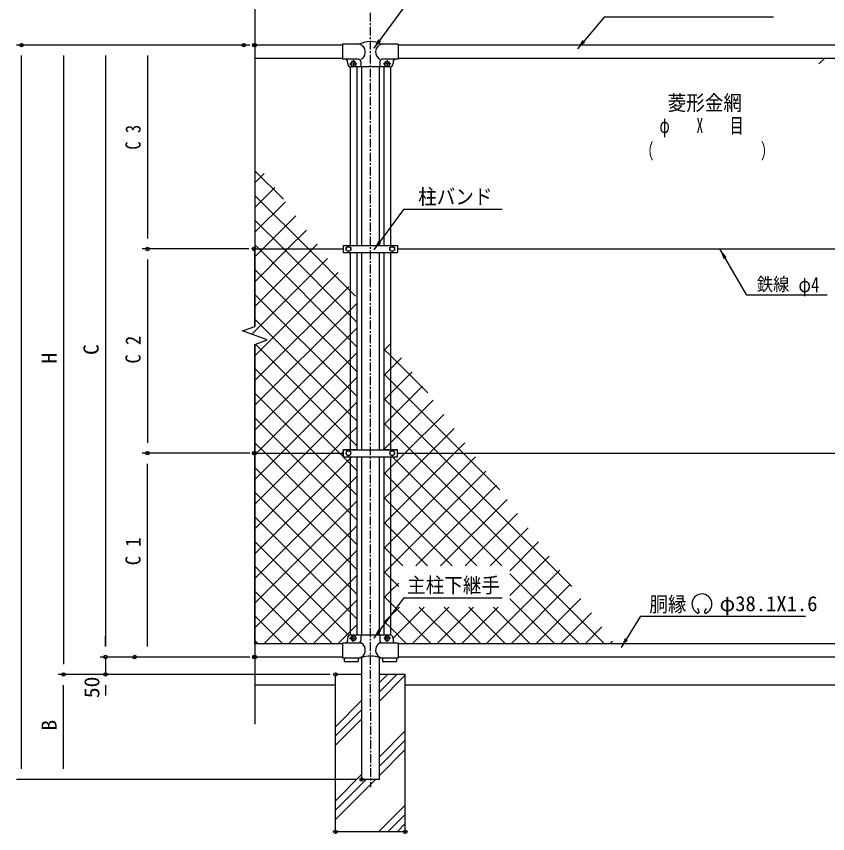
# Model space of a CAD drawing. Units: millimetres, scale not verified. Extents: x -5012 to 5012, y -3544 to 3544.
# Drawn here: x -2738 to -417, y -14 to 2324 of the extents above; entities that cross this region are included whole.
import ezdxf
from ezdxf.enums import TextEntityAlignment as Align

# ---------------------------------------------------------------- set-up
doc = ezdxf.new("R2010")
doc.units = ezdxf.units.MM
doc.header["$LTSCALE"] = 20
doc.header["$PDMODE"] = 32
doc.header["$PDSIZE"] = 10
doc.linetypes.add('USER1', pattern=[1.125, 0.75, -0.125, 0.125, -0.125])
doc.linetypes.add('USER2', pattern=[2, 1.25, -0.25, 0.25, -0.25])
for name, color, linetype, lineweight in [('0-0_1部材', 7, 'Continuous', 25), ('0-1_8部品', 7, 'Continuous', 25), ('0-2_HATCH', 4, 'Continuous', 25), ('0-4_5寸法', 1, 'Continuous', 25), ('0-6_2網', 2, 'Continuous', 25), ('0-7_3パネル', 4, 'Continuous', 25), ('0-A_中心線', 1, 'USER2', 25), ('0-B_4基礎', 7, 'Continuous', 25)]:
    doc.layers.add(name, color=color, linetype=linetype, lineweight=lineweight)
doc.layers.add('0-5_DEFPOINTS', color=7, linetype='Continuous')
doc.styles.add('ＭＳ ゴシック', font='')
doc.styles.get('ＭＳ ゴシック').set_extended_font_data('MS Gothic')

msp = doc.modelspace()

# ---------------------------------------------------------------- linework, layer by layer
at = {"layer": '0-0_1部材'}
for p, q in [((-1805.15, 2241.4), (-2055.15, 2241.4)), ((-1805.15, 2241.4), (-2055.15, 2241.4)), ((194.85, 2241.4), (-1645.15, 2241.4)), ((194.85, 2241.4), (-1645.15, 2241.4)), ((-1805.15, 2203.4), (-2055.15, 2203.4)), ((-1805.15, 2203.4), (-2055.15, 2203.4)), ((194.85, 2203.4), (-1645.15, 2203.4)), ((-1782.65, 2178.9), (-1782.64, 1668.4)), ((-1763.65, 2178.9), (-1763.65, 1668.4)), ((-1750.15, 2178.9), (-1750.15, 1668.4)), ((-1700.15, 2178.9), (-1700.15, 1668.4)), ((-1686.65, 2178.9), (-1686.65, 1668.4)), ((-1667.65, 2178.9), (-1667.65, 1668.4)), ((-1782.64, 1648.4), (-1782.63, 1084.4)), ((-1763.65, 1648.4), (-1763.65, 1084.4)), ((-1750.15, 1648.4), (-1750.15, 1084.4)), ((-1700.15, 1648.4), (-1700.15, 1084.4)), ((-1686.65, 1648.4), (-1686.65, 1084.4)), ((-1667.65, 1648.4), (-1667.65, 1084.4)), ((-1782.63, 1064.4), (-1782.63, 554.59)), ((-1763.65, 1064.4), (-1763.65, 554.9)), ((-1750.15, 1064.4), (-1750.15, 554.9)), ((-1700.15, 1064.4), (-1700.15, 554.9)), ((-1686.65, 1064.4), (-1686.65, 554.9)), ((-1667.65, 1064.4), (-1667.65, 554.59)), ((-1805.15, 529.4), (-2055.15, 529.4)), ((194.85, 529.4), (-1645.15, 529.4)), ((-1805.15, 491.4), (-2055.15, 491.4)), ((194.85, 491.4), (-1645.15, 491.4)), ((-1750.15, 489.58), (-1750.15, 141.4)), ((-1750.15, 488.9), (-1750.15, 141.4)), ((-1700.15, 489.99), (-1700.15, 141.4)), ((-1700.15, 488.9), (-1700.15, 141.4)), ((-1700.15, 141.4), (-1750.15, 141.4)), ((-1700.15, 141.4), (-1750.15, 141.4))]:
    msp.add_line(p, q, dxfattribs=at)
at = {"layer": '0-1_8部品'}
for p, q in [((-1805.15, 2243.9), (-1805.15, 2200.9)), ((-1756.41, 2243.9), (-1805.15, 2243.9)), ((-1645.15, 2243.9), (-1694.17, 2243.9)), ((-1645.15, 2243.9), (-1645.15, 2200.9)), ((-1759.38, 2200.9), (-1805.15, 2200.9)), ((-1645.15, 2200.9), (-1690.92, 2200.9)), ((-1790.15, 2193.91), (-1790.15, 2188.9)), ((-1670.15, 2178.9), (-1780.15, 2178.9)), ((-1752.45, 2193.9), (-1752.45, 2178.9)), ((-1697.85, 2193.9), (-1697.85, 2178.9)), ((-1685.25, 2187.36), (-1681.25, 2194.29)), ((-1681.25, 2180.43), (-1685.25, 2187.36)), ((-1681.25, 2194.29), (-1673.25, 2194.29)), ((-1673.25, 2180.43), (-1681.25, 2180.43)), ((-1673.25, 2194.29), (-1669.25, 2187.36)), ((-1669.25, 2187.36), (-1673.25, 2180.43)), ((-1660.15, 2193.91), (-1660.15, 2188.9)), ((-1803.14, 1668.4), (-1647.15, 1668.4)), ((-1803.14, 1668.4), (-1803.14, 1648.4)), ((-1803.14, 1668.4), (-1647.15, 1668.4)), ((-1647.15, 1668.4), (-1647.15, 1648.4)), ((-2055.15, 1658.4), (-1803.14, 1658.4)), ((-1803.14, 1648.4), (-1647.15, 1648.4)), ((-1803.14, 1648.4), (-1647.15, 1648.4)), ((-1647.15, 1658.4), (196.86, 1658.4)), ((-1803.14, 1084.4), (-1803.14, 1074.4)), ((-1782.63, 1084.4), (-1803.14, 1084.4)), ((-1803.14, 1064.4), (-1803.14, 1084.4)), ((-1803.14, 1084.4), (-1647.15, 1084.4)), ((-1803.14, 1084.4), (-1647.15, 1084.4)), ((-1763.65, 1084.4), (-1782.63, 1084.4)), ((-1667.65, 1084.4), (-1686.65, 1084.4)), ((-1647.15, 1084.4), (-1667.65, 1084.4)), ((-1647.15, 1074.4), (-1647.15, 1084.4)), ((-1647.15, 1064.4), (-1647.15, 1084.4)), ((-2055.15, 1074.4), (-1803.14, 1074.4)), ((-1803.14, 1074.4), (-1803.14, 1064.4)), ((-1803.14, 1064.4), (-1763.65, 1064.4)), ((-1803.14, 1064.4), (-1647.15, 1064.4)), ((-1803.14, 1064.4), (-1647.15, 1064.4)), ((-1647.15, 1074.4), (196.86, 1074.4)), ((-1790.15, 544.9), (-1790.15, 538.9)), ((-1780.15, 554.9), (-1670.15, 554.9)), ((-1769.72, 552.37), (-1765.72, 545.44)), ((-1752.45, 554.9), (-1752.45, 538.9)), ((-1697.85, 554.9), (-1697.85, 538.9)), ((-1697.85, 554.9), (-1697.85, 538.9)), ((-1681.25, 552.37), (-1685.25, 545.44)), ((-1685.25, 545.44), (-1681.25, 538.51)), ((-1673.25, 552.37), (-1681.25, 552.37)), ((-1681.25, 538.51), (-1673.25, 538.51)), ((-1669.25, 545.44), (-1673.25, 552.37)), ((-1673.25, 538.51), (-1669.25, 545.44)), ((-1660.15, 544.9), (-1660.15, 538.9)), ((-1660.15, 544.9), (-1660.15, 538.9)), ((-1805.15, 531.9), (-1805.15, 488.9)), ((-1805.15, 531.9), (-1750.95, 531.9)), ((-1805.15, 531.9), (-1750.95, 531.9)), ((-1697.66, 531.9), (-1645.15, 531.9)), ((-1805.15, 488.9), (-1752.04, 488.9)), ((-1805.15, 488.9), (-1752.04, 488.9)), ((-1803.14, 488.9), (-1759.15, 488.9)), ((-1803.14, 488.9), (-1759.15, 488.9)), ((-1803.14, 488.9), (-1759.15, 488.9)), ((-1803.14, 488.9), (-1759.15, 488.9)), ((-1800.15, 488.9), (-1800.15, 478.9)), ((-1800.15, 488.9), (-1800.15, 478.9)), ((-1800.15, 478.9), (-1760.15, 478.9)), ((-1760.15, 488.9), (-1760.15, 478.9)), ((-1697.03, 488.9), (-1645.15, 488.9)), ((-1690.15, 488.9), (-1690.15, 478.9)), ((-1690.15, 478.9), (-1650.15, 478.9)), ((-1650.15, 488.9), (-1650.15, 478.9))]:
    msp.add_line(p, q, dxfattribs=at)
at = {"layer": '0-1_8部品', "color": 1, "linetype": 'USER2'}
for p, q in [((-1773.8, 2198.26), (-1773.8, 2178.9)), ((-1677.15, 2198.26), (-1677.15, 2178.9)), ((-1784.29, 2187.91), (-1763.63, 2187.91)), ((-1666.66, 2187.91), (-1687.32, 2187.91))]:
    msp.add_line(p, q, dxfattribs=at)
at = {"layer": '0-1_8部品', "color": 1, "linetype": 'USER1'}
for p, q in [((-1784.3, 545.44), (-1763.64, 545.44)), ((-1773.81, 534.55), (-1773.81, 553.9)), ((-1666.66, 545.44), (-1687.32, 545.44)), ((-1677.15, 534.55), (-1677.15, 553.9))]:
    msp.add_line(p, q, dxfattribs=at)
at = {"layer": '0-1_8部品'}
for points in [[(-1765.71, 2187.36), (-1769.71, 2194.29), (-1777.71, 2194.29), (-1781.71, 2187.36), (-1777.71, 2180.43), (-1769.71, 2180.43)], [(-1787.65, 1665.91), (-1781.15, 1662.15), (-1781.15, 1654.65), (-1787.65, 1650.9), (-1794.14, 1654.65), (-1794.14, 1662.15)], [(-1662.65, 1665.91), (-1656.15, 1662.15), (-1656.15, 1654.65), (-1662.65, 1650.9), (-1669.15, 1654.65), (-1669.15, 1662.15)], [(-1787.65, 1066.9), (-1781.15, 1070.65), (-1781.15, 1078.15), (-1787.65, 1081.91), (-1794.14, 1078.15), (-1794.14, 1070.65)], [(-1662.65, 1066.9), (-1656.15, 1070.65), (-1656.15, 1078.15), (-1662.65, 1081.91), (-1669.15, 1078.15), (-1669.15, 1070.65)]]:
    msp.add_lwpolyline(points, close=True, dxfattribs=at)
for points in [[(-1686.65, 1064.4), (-1647.15, 1064.4), (-1647.15, 1074.4)], [(-1777.72, 538.51), (-1781.72, 545.44), (-1777.72, 552.37), (-1769.72, 552.37)], [(-1765.72, 545.44), (-1769.72, 538.51), (-1777.72, 538.51)], [(-1697.66, 531.9), (-1645.15, 531.9), (-1645.15, 488.9)]]:
    msp.add_lwpolyline(points, dxfattribs=at)
for centre, radius in [((-1773.71, 2187.36), 6.93), ((-1677.25, 2187.36), 6.93), ((-1787.65, 1658.4), 6.5), ((-1662.65, 1658.4), 6.5), ((-1787.65, 1074.4), 6.5), ((-1662.65, 1074.4), 6.5), ((-1773.72, 545.44), 6.93), ((-1677.25, 545.44), 6.93)]:
    msp.add_circle(centre, radius, dxfattribs=at)
for centre, radius, start, end in [((-1725.29, 2185.47), 66.2, 61.96089, 118.03911), ((-1762.87, 2221.24), 23.57, 300.37154, 74.10242), ((-1686.66, 2221.65), 23.48, 108.65735, 242.06883), ((-1797.15, 2193.91), 7, 0, 90.56138), ((-1759.45, 2193.91), 7, 359.99625, 90), ((-1690.85, 2193.91), 7, 90, 180), ((-1653.15, 2193.91), 7, 90, 180), ((-1780.15, 2188.9), 10, 180, 270), ((-1670.15, 2188.9), 10, 270, 0), ((-1797.15, 538.9), 7, 270, 0), ((-1780.15, 544.9), 10, 90, 180), ((-1759.45, 538.9), 7, 270, 359.99812), ((-1690.85, 538.9), 7, 180, 270), ((-1670.15, 544.9), 10, 359.9987, 90), ((-1653.15, 538.9), 7, 180, 270), ((-1762.87, 511.57), 23.57, 285.89758, 59.63138), ((-1686.66, 511.15), 23.48, 117.9284, 251.34265), ((-1724.53, 415.09), 78.77, 69.56391, 110.43609), ((-1724.53, 415.09), 78.77, 69.56391, 110.43609)]:
    msp.add_arc(centre, radius, start, end, dxfattribs=at)
at = {"layer": '0-2_HATCH'}
for p, q in [((-1700.15, 390.74), (-1649.49, 441.4)), ((-1700.15, 417.26), (-1676, 441.4)), ((-1700.15, 364.22), (-1625.15, 439.22)), ((-1825.15, 292.26), (-1750.15, 367.26)), ((-1825.15, 265.74), (-1750.15, 340.74)), ((-1825.15, 239.22), (-1750.15, 314.22)), ((-1700.15, 205.12), (-1625.15, 280.12)), ((-1700.15, 178.61), (-1625.15, 253.61)), ((-1700.15, 152.09), (-1625.15, 227.09)), ((-1825.15, 80.12), (-1750.15, 155.12)), ((-1825.15, 27.09), (-1710.84, 141.4)), ((-1825.15, 53.61), (-1737.35, 141.4)), ((-1701.74, -8.6), (-1625.15, 67.99)), ((-1675.22, -8.6), (-1625.15, 41.48)), ((-1648.7, -8.6), (-1625.15, 14.96))]:
    msp.add_line(p, q, dxfattribs=at)
at = {"layer": '0-4_5寸法'}
for p, q in [((-1055.47, 2322.58), (-1132.8, 2231.12)), ((-1055.47, 2322.58), (-572.15, 2322.58)), ((-2070.15, 2241.4), (-2737.54, 2241.4)), ((-2102.41, 2241.4), (-2617.54, 2241.4)), ((-2102.41, 2241.4), (-2497.54, 2241.4)), ((-2072.41, 2241.4), (-2377.54, 2241.4)), ((-2722.54, 171.4), (-2722.54, 2211.4)), ((-2602.54, 2211.4), (-2602.54, 471.4)), ((-2482.54, 2211.4), (-2482.54, 521.4)), ((-2362.54, 2211.4), (-2362.54, 1688.4)), ((-2072.94, 1658.4), (-2377.54, 1658.4)), ((-2072.94, 1658.4), (-2377.54, 1658.4)), ((-2362.54, 1628.4), (-2362.54, 1104.4)), ((-2072.94, 1074.4), (-2377.54, 1074.4)), ((-2070.15, 1074.4), (-2377.54, 1074.4)), ((-2362.54, 521.4), (-2362.54, 1044.4)), ((-952.17, 608.67), (-1007.76, 518.97)), ((-952.17, 608.67), (-480.79, 608.67)), ((-2482.54, 521.4), (-2482.54, 551.4)), ((-2070.15, 491.4), (-2497.54, 491.4)), ((-2414.43, 491.4), (-2497.54, 491.4)), ((-2482.54, 491.4), (-2482.54, 441.4)), ((-2072.41, 491.4), (-2377.54, 491.4)), ((-1840.15, 441.4), (-2617.54, 441.4)), ((-1840.15, 441.4), (-2617.54, 441.4)), ((-1840.15, 441.4), (-2497.54, 441.4)), ((-2602.54, 171.4), (-2602.54, 411.4)), ((-2482.54, 411.4), (-2482.54, 381.4)), ((-1765.15, 141.4), (-2737.54, 141.4)), ((-1765.15, 141.4), (-2617.54, 141.4))]:
    msp.add_line(p, q, dxfattribs=at)
at = {"layer": '0-4_5寸法', "color": 3}
for p, q in [((-784.34, 620.61), (-788.93, 630.46)), ((-784.34, 620.61), (-788.93, 630.46)), ((-769.24, 620.6), (-763.81, 630.01)), ((-769.24, 620.6), (-763.81, 630.01))]:
    msp.add_line(p, q, dxfattribs=at)
at = {"layer": '0-4_5寸法'}
for points in [[(-1348.31, 2347.81), (-1630.35, 2347.81), (-1715.01, 2232.53)], [(-1348.31, 1771.34), (-1630.35, 1771.34), (-1715.01, 1656.05)], [(-419.11, 1526.49), (-648.48, 1526.49), (-724.84, 1656.68)], [(-1348.31, 660.26), (-1630.35, 660.26), (-1715.01, 544.97)]]:
    msp.add_lwpolyline(points, dxfattribs=at)
at = {"layer": '0-4_5寸法', "color": 3}
for centre, radius, start, end in [((-776.79, 643.27), 28.5, 292.92895, 245.65735), ((-787.29, 620.06), 3, 245.55066, 10.6575), ((-787.29, 620.06), 3, 245.55066, 10.6575), ((-766.29, 620.04), 3, 169.34241, 276.63708), ((-766.29, 620.04), 3, 169.34241, 276.63708)]:
    msp.add_arc(centre, radius, start, end, dxfattribs=at)
at = {"layer": '0-4_5寸法'}
for points in [[(-1716.19, 2230.91), (-1702.63, 2258.18), (-1694.24, 2252.01)], [(-1134.09, 2229.6), (-1118.7, 2255.87), (-1110.74, 2249.14)], [(-1716.19, 1654.44), (-1702.63, 1681.7), (-1694.24, 1675.54)], [(-725.86, 1658.4), (-706.18, 1635.16), (-715.17, 1629.89)], [(-1716.19, 543.36), (-1702.63, 570.63), (-1694.24, 564.46)], [(-1008.81, 517.27), (-997.44, 545.51), (-988.58, 540.02)]]:
    msp.add_solid(points, dxfattribs=at)
at = {"layer": '0-5_DEFPOINTS'}
for p in [(-2722.54, 2241.4), (-2087.41, 2241.4), (-2057.41, 2241.4), (-2055.15, 2241.4), (-2362.54, 1658.4), (-2057.94, 1658.4), (-2362.54, 1074.4), (-2057.94, 1074.4), (-2055.15, 1074.4), (-2482.54, 491.4), (-2399.43, 491.4), (-2057.41, 491.4), (-2055.15, 491.4), (-2602.54, 441.4), (-2482.54, 441.4), (-1825.15, 441.4), (-1750.15, 141.4), (-1825.15, -8.6), (-1625.15, -8.6)]:
    msp.add_point(p, dxfattribs=at)
at = {"layer": '0-6_2網'}
for p, q in [((-442.3, 2187.75), (-426.65, 2203.4)), ((-1973.67, 1800.74), (-2055.15, 1882.22)), ((-2055.15, 1847.7), (-2028.49, 1874.36)), ((-2055.15, 1776.99), (-1998.31, 1833.83)), ((-2055.15, 1706.28), (-1968.13, 1793.3)), ((-2032.31, 1658.4), (-1937.95, 1752.77)), ((-1961.6, 1658.4), (-1907.77, 1712.24)), ((-1890.89, 1658.4), (-1877.58, 1671.71)), ((-2055.15, 1635.57), (-2032.31, 1658.4)), ((-2055.15, 1564.86), (-1961.6, 1658.4)), ((-2055.15, 1494.15), (-1890.89, 1658.4)), ((-2064.05, 1414.53), (-1847.4, 1631.18)), ((-2055.15, 1352.73), (-1817.22, 1590.65)), ((-2055.15, 1282.01), (-1787.04, 1550.12)), ((-1782.64, 1483.82), (-1763.65, 1502.81)), ((-2055.15, 1211.3), (-1782.64, 1483.82)), ((-1782.64, 1413.11), (-1763.65, 1432.1)), ((-2055.15, 1140.59), (-1782.64, 1413.11)), ((-1686.65, 1367.67), (-1667.65, 1386.67)), ((-1667.65, 1386.67), (-1666.32, 1388)), ((-1667.65, 1315.96), (-1636.14, 1347.47)), ((-1686.65, 1296.96), (-1667.65, 1315.96)), ((-1782.64, 1271.69), (-1763.65, 1290.67)), ((-1979.92, 1074.4), (-1782.64, 1271.69)), ((-1883.73, 1074.4), (-2055.15, 1245.82)), ((-1782.64, 1200.98), (-1763.65, 1219.96)), ((-1909.21, 1074.4), (-1782.64, 1200.98)), ((-1954.44, 1074.4), (-2055.15, 1175.11)), ((-1626.37, 1074.4), (-1515.41, 1185.36)), ((-1555.65, 1074.4), (-1485.23, 1144.83)), ((-1681.59, 1084.4), (-1686.65, 1089.46)), ((-2055.15, 999.17), (-1979.92, 1074.4)), ((-2055.15, 928.46), (-1909.21, 1074.4)), ((-1782.63, 902.6), (-1954.44, 1074.4)), ((-1782.63, 973.31), (-1883.73, 1074.4)), ((-1667.65, 1033.11), (-1626.37, 1074.4)), ((-1667.65, 962.4), (-1555.65, 1074.4)), ((-1667.65, 820.98), (-1424.87, 1063.77)), ((-1349.45, 752.26), (-1661.59, 1064.4)), ((-1782.63, 761.18), (-2055.15, 1033.69)), ((-1686.65, 1014.11), (-1667.65, 1033.11)), ((-1667.65, 750.27), (-1394.69, 1023.24)), ((-1594.95, 752.26), (-1364.5, 982.71)), ((-1782.63, 690.47), (-2055.15, 962.98)), ((-1763.65, 954.32), (-1782.63, 973.31)), ((-1686.65, 943.4), (-1667.65, 962.4)), ((-1782.63, 918.13), (-1763.65, 937.12)), ((-1524.24, 752.26), (-1334.32, 942.18)), ((-2055.15, 645.62), (-1782.63, 918.13)), ((-1763.65, 883.61), (-1782.63, 902.6)), ((-1453.53, 752.26), (-1304.14, 901.65)), ((-1782.63, 847.42), (-1763.65, 866.41)), ((-1667.65, 858.33), (-1686.65, 877.33)), ((-2055.15, 574.91), (-1782.63, 847.42)), ((-1561.59, 752.26), (-1667.65, 858.33)), ((-1382.82, 752.26), (-1273.96, 861.12)), ((-1786.32, 552.73), (-2055.15, 821.56)), ((-1686.65, 801.98), (-1667.65, 820.98)), ((-1326.12, 738.25), (-1243.78, 820.59)), ((-1667.65, 787.62), (-1686.65, 806.62)), ((-1632.3, 752.26), (-1667.65, 787.62)), ((-1326.12, 667.54), (-1213.6, 780.06)), ((-1833.7, 529.4), (-2055.15, 750.85)), ((-1763.65, 742.19), (-1782.63, 761.18)), ((-1686.65, 731.27), (-1667.65, 750.27)), ((-1782.63, 706), (-1763.65, 724.99)), ((-1393.55, 529.4), (-1183.42, 739.53)), ((-1126.59, 529.4), (-1326.12, 728.93)), ((-1959.23, 529.4), (-1782.63, 706)), ((-1904.41, 529.4), (-2055.15, 680.14)), ((-1763.65, 671.48), (-1782.63, 690.47)), ((-1322.84, 529.4), (-1153.24, 699)), ((-1667.65, 646.2), (-1686.65, 665.2)), ((-1197.3, 529.4), (-1326.12, 658.22)), ((-1252.13, 529.4), (-1123.06, 658.47)), ((-1888.52, 529.4), (-1782.63, 635.29)), ((-1782.63, 635.29), (-1763.65, 654.28)), ((-1550.86, 529.4), (-1667.65, 646.2)), ((-1659.89, 545.9), (-1571.39, 634.41)), ((-1605.68, 529.4), (-1500.68, 634.41)), ((-1480.15, 529.4), (-1585.15, 634.41)), ((-1534.97, 529.4), (-1429.97, 634.41)), ((-1409.44, 529.4), (-1514.44, 634.41)), ((-1464.26, 529.4), (-1359.26, 634.41)), ((-1338.73, 529.4), (-1443.73, 634.41)), ((-1268.02, 529.4), (-1373.02, 634.41)), ((-1975.12, 529.4), (-2055.15, 609.43)), ((-1181.42, 529.4), (-1092.87, 617.94)), ((-1667.65, 575.49), (-1686.65, 594.49)), ((-1621.57, 529.4), (-1667.65, 575.49)), ((-1110.71, 529.4), (-1062.69, 577.41)), ((-2045.83, 529.4), (-2055.15, 538.72)), ((-1039.99, 529.4), (-1032.51, 536.88))]:
    msp.add_line(p, q, dxfattribs=at)
for points in [[(-1767.44, 1523.81), (-1782.64, 1539), (-1902.04, 1658.4), (-2055.15, 1811.51)], [(-1763.65, 1449.3), (-1782.64, 1468.29), (-1972.75, 1658.4), (-2055.15, 1740.8)], [(-1763.65, 1378.59), (-1782.64, 1397.58), (-2043.46, 1658.4), (-2055.15, 1670.09)], [(-1763.65, 1307.88), (-1782.64, 1326.87), (-2055.15, 1599.38)], [(-1763.65, 1237.17), (-1782.64, 1256.15), (-2055.15, 1528.67)], [(-1763.65, 1166.45), (-1782.64, 1185.44), (-2055.15, 1457.96)], [(-1763.65, 1095.74), (-1782.63, 1114.73), (-2053.97, 1386.07)], [(-2055.15, 1069.88), (-2050.63, 1074.4), (-1782.64, 1342.4), (-1763.65, 1361.38)], [(-1561.21, 1246.87), (-1667.65, 1353.3), (-1686.65, 1372.3)], [(-1803.14, 1064.53), (-1813.02, 1074.4), (-2055.15, 1316.54)], [(-1686.65, 1226.25), (-1667.65, 1245.25), (-1605.95, 1306.95)], [(-1354.99, 969.93), (-1459.46, 1074.4), (-1667.65, 1282.59), (-1686.65, 1301.59)], [(-1686.65, 1155.54), (-1667.65, 1174.54), (-1575.77, 1266.42)], [(-1148.76, 692.99), (-1530.17, 1074.4), (-1667.65, 1211.88), (-1686.65, 1230.88)], [(-1686.65, 1084.83), (-1667.65, 1103.82), (-1545.59, 1225.89)], [(-2055.15, 857.75), (-1838.5, 1074.4), (-1782.63, 1130.26), (-1763.65, 1149.25)], [(-1055.88, 529.4), (-1600.88, 1074.4), (-1667.65, 1141.17), (-1686.65, 1160.17)], [(-1763.65, 812.9), (-1782.63, 831.89), (-2025.15, 1074.4), (-2055.15, 1104.4)], [(-1686.65, 872.69), (-1667.65, 891.69), (-1484.94, 1074.4), (-1455.05, 1104.3)], [(-2055.15, 787.04), (-1782.63, 1059.55), (-1777.79, 1064.4)], [(-1763.65, 1025.03), (-1782.63, 1044.02), (-1803.02, 1064.4)], [(-2055.15, 716.33), (-1782.63, 988.84), (-1763.65, 1007.83)], [(-1420.17, 752.26), (-1667.65, 999.75), (-1686.65, 1018.75)], [(-1490.88, 752.26), (-1667.65, 929.04), (-1686.65, 948.04)], [(-1763.65, 600.77), (-1782.63, 619.75), (-2055.15, 892.27)], [(-2029.94, 529.4), (-1782.63, 776.71), (-1763.65, 795.7)], [(-1644.05, 693.31), (-1667.65, 716.91), (-1686.65, 735.91)], [(-1686.65, 660.56), (-1667.65, 679.56), (-1644.05, 703.16)], [(-1686.65, 589.85), (-1667.65, 608.85), (-1642.1, 634.41)], [(-1817.81, 529.4), (-1782.63, 564.58), (-1763.65, 583.57)]]:
    msp.add_lwpolyline(points, dxfattribs=at)
at = {"layer": '0-7_3パネル'}
for p, q in [((-2055.15, 2351.88), (-2055.15, 1436.94)), ((-2055.15, 1436.94), (-2055.15, 1658.4)), ((-2090.39, 1424.12), (-2055.15, 1436.94)), ((-2019.91, 1398.46), (-2090.39, 1424.12)), ((-2055.15, 1385.64), (-2019.91, 1398.46)), ((-2055.15, 1385.64), (-2019.91, 1398.46)), ((-2055.15, 1385.64), (-2019.91, 1398.46)), ((-2055.15, 1385.64), (-2055.15, 350.46)), ((-2055.15, 529.4), (-2055.15, 906.75)), ((-2055.15, 906.75), (-2055.15, 299.16))]:
    msp.add_line(p, q, dxfattribs=at)
for points in [[(-2019.91, 1398.46), (-2090.39, 1424.12), (-2055.15, 1436.94)], [(-2019.91, 1398.46), (-2090.39, 1424.12), (-2055.15, 1436.94)], [(-2055.15, 906.75), (-2055.15, 1074.4), (-2055.15, 1385.64)]]:
    msp.add_lwpolyline(points, dxfattribs=at)
at = {"layer": '0-A_中心線'}
msp.add_line((-1725.5, 2333.7), (-1725.15, 119.45), dxfattribs=at)
at = {"layer": '0-B_4基礎'}
for p, q in [((-1825.15, -8.6), (-1825.15, 441.4)), ((-1750.15, 441.4), (-1825.15, 441.4)), ((-1625.15, 441.4), (-1700.15, 441.4)), ((-1625.15, -8.6), (-1625.15, 441.4)), ((-1825.15, 411.4), (-2055.15, 411.4)), ((174.85, 411.4), (-1625.15, 411.4)), ((-1625.15, -8.6), (-1825.15, -8.6))]:
    msp.add_line(p, q, dxfattribs=at)

# ---------------------------------------------------------------- texts
at = {"layer": '0-4_5寸法', "color": 3, "style": 'ＭＳ ゴシック'}
for s, height, width, p in [('菱形金網', 43.26, 0.9, (-874.71, 2041.77)), ('φ    X    目', 43.3, 0.65, (-898.15, 1976.9)), ('（\u3000\u3000\u3000\u3000\u3000  \u3000\u3000）', 43.3, 0.65, (-953.62, 1903.76)), ('柱バンド', 43.26, 0.9, (-1588.33, 1773.28)), ('鉄線', 37.79, 0.9, (-619.82, 1527.34)), ('φ4', 43.3, 0.8, (-500.69, 1521.78)), ('主柱下継手', 43.26, 0.9, (-1619.97, 662.2)), ('胴縁\u3000\u3000', 43.26, 0.9, (-927.31, 607.92))]:
    msp.add_text(s, height=height, dxfattribs=dict(at, width=width)).set_placement(p, align=Align.BOTTOM_LEFT)
for s, height, width, p in [('  C 3', 43.3, 0.8, (-2369.21, 1895.3)), ('C 2', 43.26, 0.9, (-2369.21, 1330.7)), ('C', 43.26, 1.05, (-2489.21, 1355.15)), ('H', 43.26, 1.05, (-2609.21, 1330.9)), ('C 1', 43.26, 0.9, (-2369.21, 753.95)), ('50', 43.26, 1.05, (-2487.13, 373.72)), ('B', 43.26, 1.05, (-2609.21, 280.9))]:
    msp.add_text(s, height=height, rotation=90, dxfattribs=dict(at, width=width)).set_placement(p, align=Align.BOTTOM_LEFT)
msp.add_text('φ38.1X1.6', height=43.26, dxfattribs=at).set_placement((-726.48, 609.54), align=Align.BOTTOM_LEFT)

doc.saveas('drawing.dxf')
